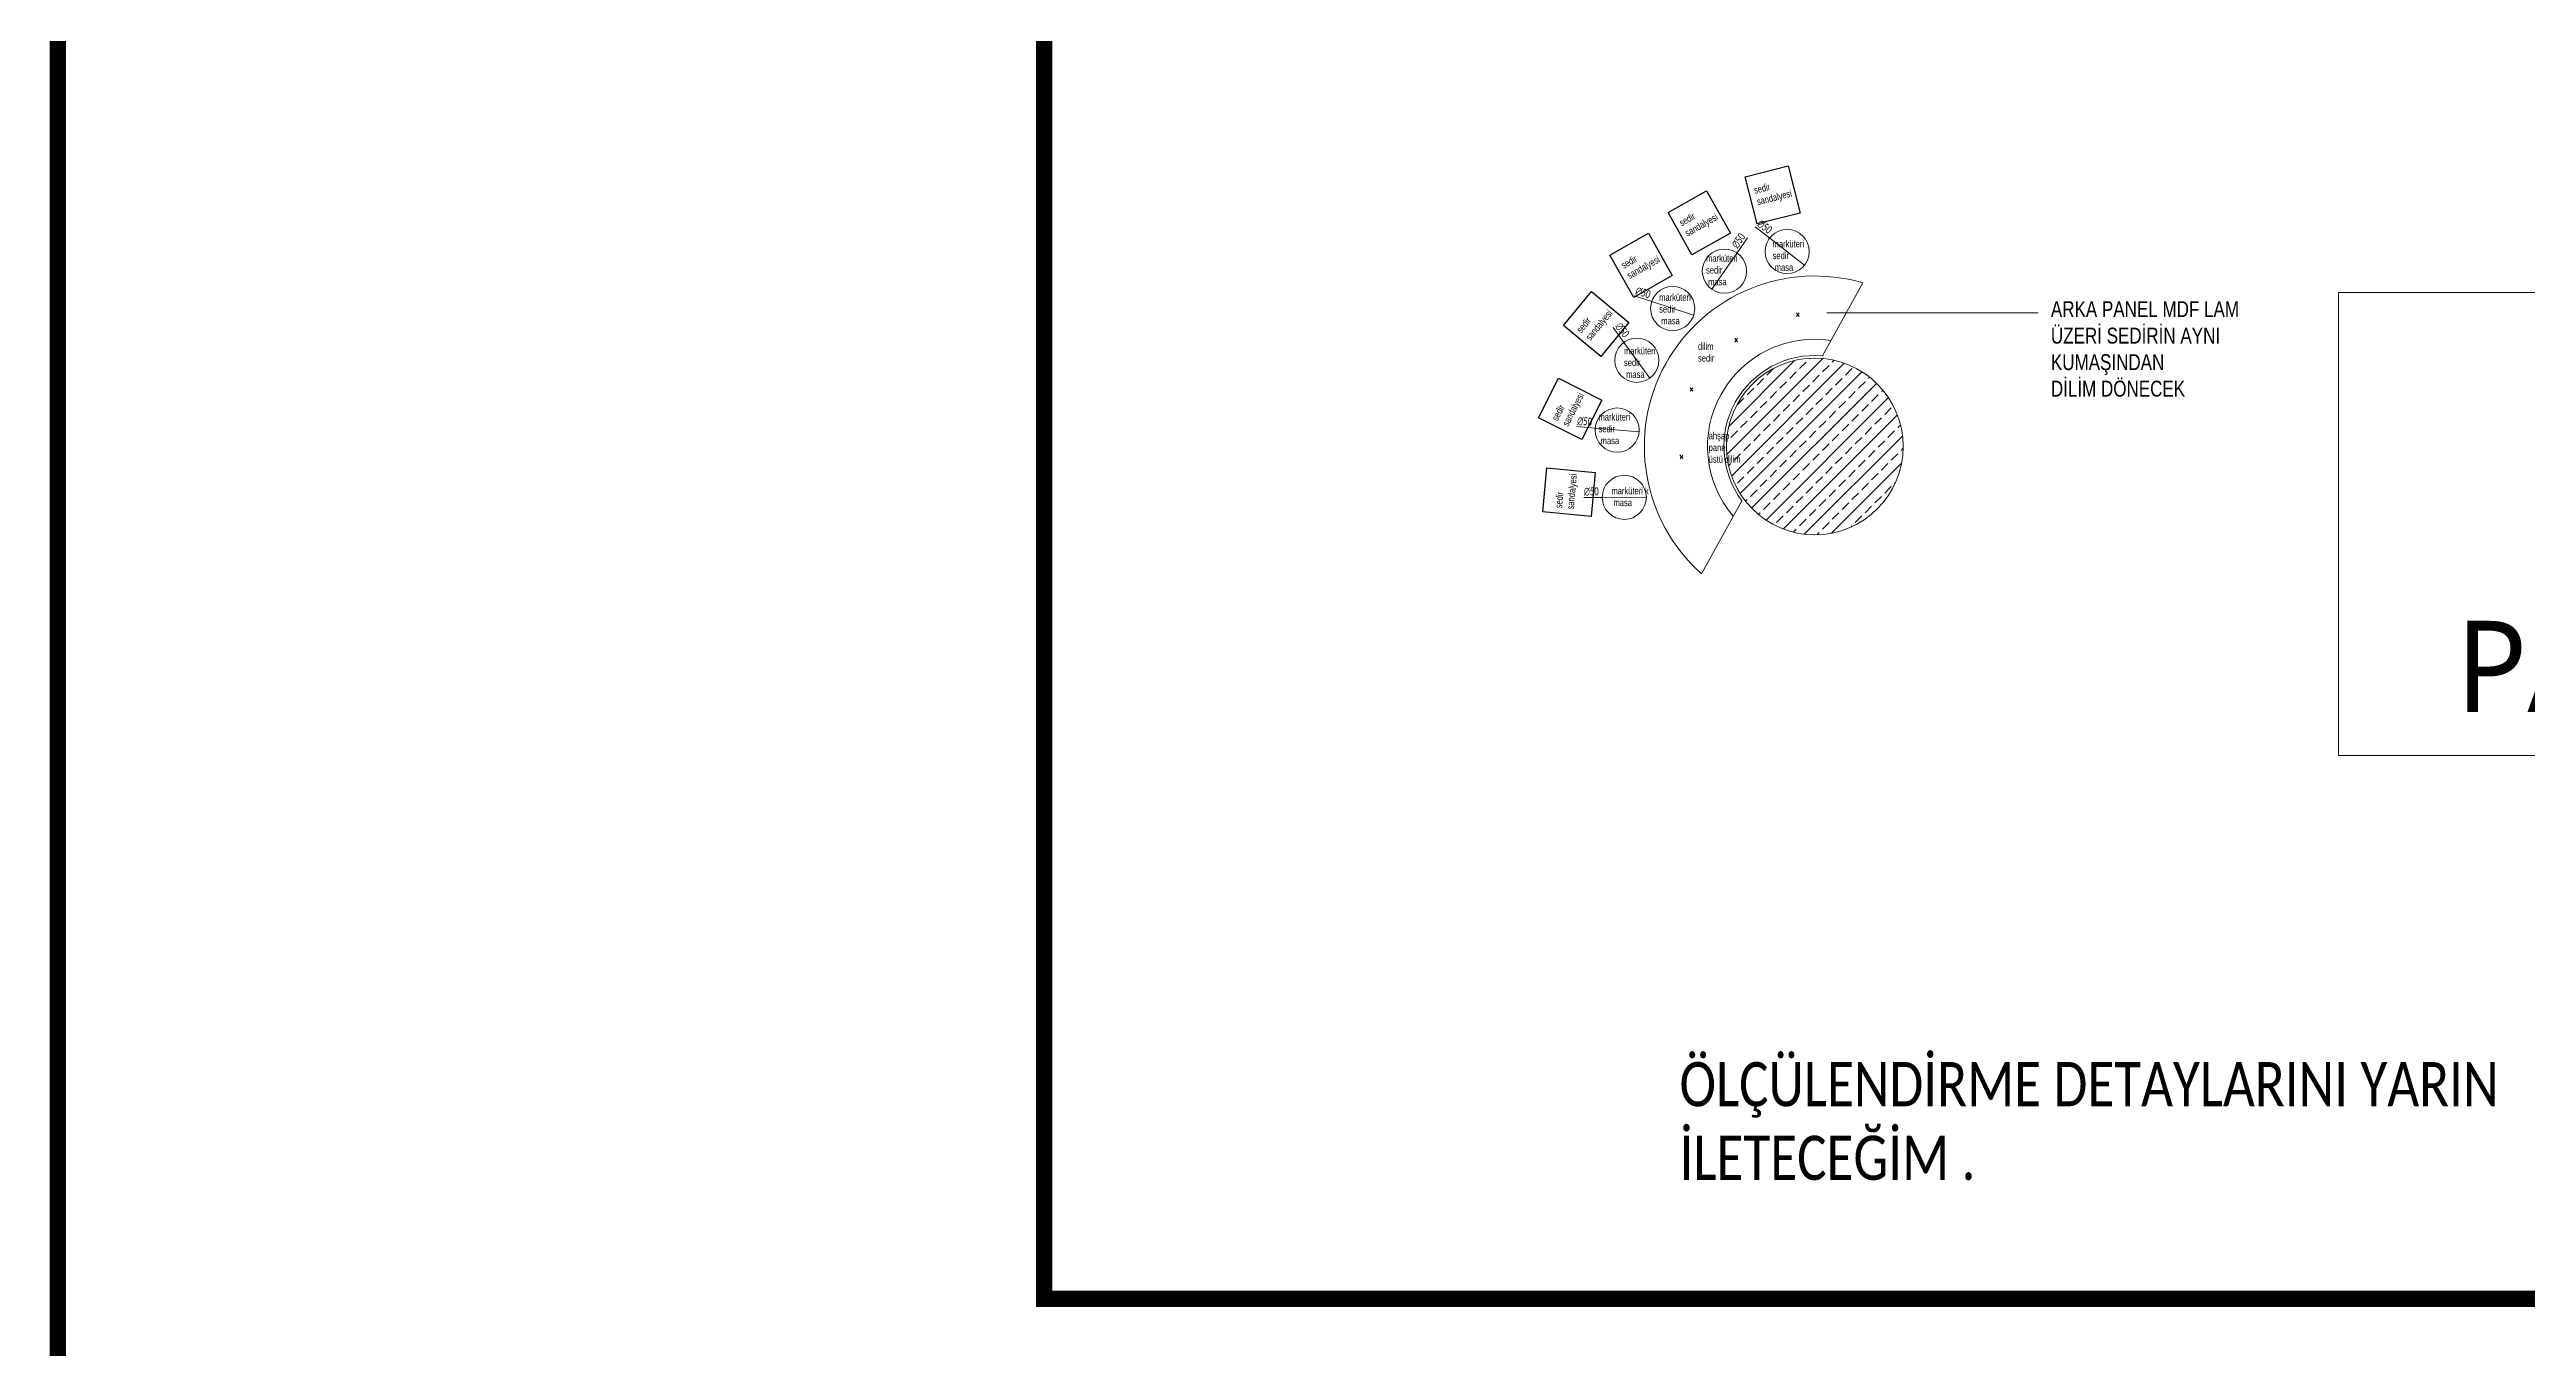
# Model space of a CAD drawing. Header units: millimetres. Extents: x 210628 to 232146, y -111309 to -91563.
# Drawn here: x 218193 to 220998, y -96048 to -94579 of the extents above; entities that cross this region are included whole.
import ezdxf

# ---------------------------------------------------------------- set-up
doc = ezdxf.new("R2010")
doc.units = ezdxf.units.MM
doc.header["$PDMODE"] = 2
doc.layers.get('0').update_dxf_attribs({"lineweight": 20})
for name, color, linetype, lineweight in [('ahsap', 34, 'Continuous', 25), ('demir-1', 103, 'Continuous', 20), ('mermer', 142, 'Continuous', 15), ('t_antet', 24, 'Continuous', 20), ('tefris', 30, 'Continuous', 0), ('tefrişoturum', 59, 'Continuous', 25), ('text', 1, 'Continuous', 20), ('ölçü', 251, 'Continuous', 5)]:
    doc.layers.add(name, color=color, linetype=linetype, lineweight=lineweight)
doc.layers.add('S-COLS', color=6, linetype='Continuous')
doc.layers.add('yazı', color=11, linetype='Continuous')
doc.styles.get("Standard").update_dxf_attribs({"font": 'times.ttf', "height": 12})
doc.styles.add('text2', font='calibri.ttf', dxfattribs={"width": 0.8})
doc.styles.add('UBN', font='GOTHIC.TTF', dxfattribs={"width": 0.8})
doc.styles.add('Ölçü50', font='calibri.ttf', dxfattribs={"width": 0.7})
doc.dimstyles.new('olcu10', dxfattribs={"dimtxt": 9, "dimasz": 2, "dimexe": 1.25, "dimexo": 0.625, "dimgap": 0.5, "dimtad": 1, "dimdec": 1, "dimrnd": 0.5, "dimzin": 9, "dimtxsty": 'Ölçü50', "dimblk": 'ARCHTICK', "dimcen": 2, "dimclrd": 256, "dimclre": 256, "dimclrt": 6, "dimazin": 2, "dimtfac": 1, "dimtdec": 1, "dimtix": 1, "dimtmove": 0, "dimatfit": 3, "dimldrblk": 'ARCHTICK', "dimfxl": 1, "dimlwd": -1, "dimarcsym": 0})

# ---------------------------------------------------------------- blocks, each defined once
blk = doc.blocks.new('_ArchTick')
at = {"color": 0, "linetype": 'ByBlock', "const_width": 0.15}
blk.add_lwpolyline([(-0.5, -0.5), (0.5, 0.5)], dxfattribs=at)
blk = doc.blocks.new('*D169')
at = {"layer": 'DEFPOINTS', "color": 0, "transparency": 16777216}
for p in [(220007.3, -94864.1, 0), (220054.8, -94879.6, 0)]:
    blk.add_point(p, dxfattribs=at)
at = {"layer": 'ölçü', "transparency": 16777216}
for p in [(219987.5, -94857.7), (220054.8, -94879.6)]:
    blk.add_line(p, (220007.3, -94864.1), dxfattribs=at)
at = {"layer": 'ölçü', "transparency": 16777216, "xscale": 2, "yscale": 2, "zscale": 2}
for p, rotation in [((220007.3, -94864.1), 342.0016894126671), ((220054.8, -94879.6), 162.0016894126672)]:
    blk.add_blockref('_ArchTick', p, dxfattribs=dict(at, rotation=rotation))
at = {"layer": 'ölçü', "color": 6, "transparency": 16777216, "insert": (219997.5, -94854.1), "char_height": 9, "attachment_point": 5, "rotation": 342.0017, "style": 'Ölçü50'}
blk.add_mtext('∅50', dxfattribs=at)
blk = doc.blocks.new('*D170')
at = {"layer": 'DEFPOINTS', "color": 0, "transparency": 16777216}
for p in [(220140.9, -94792.3, 0), (220180.4, -94822.9, 0)]:
    blk.add_point(p, dxfattribs=at)
at = {"layer": 'ölçü', "transparency": 16777216}
for p in [(220124.4, -94779.5), (220180.4, -94822.9)]:
    blk.add_line(p, (220140.9, -94792.3), dxfattribs=at)
at = {"layer": 'ölçü', "transparency": 16777216, "xscale": 2, "yscale": 2, "zscale": 2}
for p, rotation in [((220140.9, -94792.3), 322.24306838658), ((220180.4, -94822.9), 142.2430683865799)]:
    blk.add_blockref('_ArchTick', p, dxfattribs=dict(at, rotation=rotation))
at = {"layer": 'ölçü', "color": 6, "transparency": 16777216, "insert": (220135.1, -94779.5), "char_height": 9, "attachment_point": 5, "rotation": 322.2431, "style": 'Ölçü50'}
blk.add_mtext('∅50', dxfattribs=at)
blk = doc.blocks.new('*D171')
at = {"layer": 'DEFPOINTS', "color": 0, "transparency": 16777216}
for p in [(220103.9, -94809.1, 0), (220075.3, -94850.1, 0)]:
    blk.add_point(p, dxfattribs=at)
at = {"layer": 'ölçü', "transparency": 16777216}
for p in [(220115.8, -94792), (220075.3, -94850.1)]:
    blk.add_line(p, (220103.9, -94809.1), dxfattribs=at)
at = {"layer": 'ölçü', "transparency": 16777216, "xscale": 2, "yscale": 2, "zscale": 2}
for p, rotation in [((220103.9, -94809.1), 235.1406153676929), ((220075.3, -94850.1), 55.14061536769297)]:
    blk.add_blockref('_ArchTick', p, dxfattribs=dict(at, rotation=rotation))
at = {"layer": 'ölçü', "color": 6, "transparency": 16777216, "insert": (220105.6, -94795.2), "char_height": 9, "attachment_point": 5, "rotation": 55.1406, "style": 'Ölçü50'}
blk.add_mtext('∅50', dxfattribs=at)
blk = doc.blocks.new('*D172')
at = {"layer": 'DEFPOINTS', "color": 0, "transparency": 16777216}
for p in [(219975.9, -94910.3, 0), (220005.1, -94950.9, 0)]:
    blk.add_point(p, dxfattribs=at)
at = {"layer": 'ölçü', "transparency": 16777216}
for p in [(219963.7, -94893.4), (220005.1, -94950.9)]:
    blk.add_line(p, (219975.9, -94910.3), dxfattribs=at)
at = {"layer": 'ölçü', "transparency": 16777216, "xscale": 2, "yscale": 2, "zscale": 2}
for p, rotation in [((219975.9, -94910.3), 305.7002159249056), ((220005.1, -94950.9), 125.7002159249056)]:
    blk.add_blockref('_ArchTick', p, dxfattribs=dict(at, rotation=rotation))
at = {"layer": 'ölçü', "color": 6, "transparency": 16777216, "insert": (219974, -94896.4), "char_height": 9, "attachment_point": 5, "rotation": 305.7002, "style": 'Ölçü50'}
blk.add_mtext('∅50', dxfattribs=at)
blk = doc.blocks.new('*D173')
at = {"layer": 'DEFPOINTS', "color": 0, "transparency": 16777216}
for p in [(219943.3, -95007.5, 0), (219993.1, -95011.6, 0)]:
    blk.add_point(p, dxfattribs=at)
at = {"layer": 'ölçü', "transparency": 16777216}
for p in [(219922.5, -95005.7), (219993.1, -95011.6)]:
    blk.add_line(p, (219943.3, -95007.5), dxfattribs=at)
at = {"layer": 'ölçü', "transparency": 16777216, "xscale": 2, "yscale": 2, "zscale": 2}
for p, rotation in [((219943.3, -95007.5), 355.2436093872357), ((219993.1, -95011.6), 175.2436093872357)]:
    blk.add_blockref('_ArchTick', p, dxfattribs=dict(at, rotation=rotation))
at = {"layer": 'ölçü', "color": 6, "transparency": 16777216, "insert": (219931.4, -94999.9), "char_height": 9, "attachment_point": 5, "rotation": 355.2436, "style": 'Ölçü50'}
blk.add_mtext('∅50', dxfattribs=at)
blk = doc.blocks.new('*D174')
at = {"layer": 'DEFPOINTS', "color": 0, "transparency": 16777216}
for p in [(219951.3, -95085.8, 0), (220001.3, -95085.7, 0)]:
    blk.add_point(p, dxfattribs=at)
at = {"layer": 'ölçü', "transparency": 16777216}
for p in [(219930.5, -95085.8), (220001.3, -95085.7)]:
    blk.add_line(p, (219951.3, -95085.8), dxfattribs=at)
at = {"layer": 'ölçü', "transparency": 16777216, "xscale": 2, "yscale": 2, "zscale": 2}
for p, rotation in [((219951.3, -95085.8), 0.1019767003565333), ((220001.3, -95085.7), 180.1019767003565)]:
    blk.add_blockref('_ArchTick', p, dxfattribs=dict(at, rotation=rotation))
at = {"layer": 'ölçü', "color": 6, "transparency": 16777216, "insert": (219938.9, -95079.2), "char_height": 9, "attachment_point": 5, "rotation": 0.102, "style": 'Ölçü50'}
blk.add_mtext('∅50', dxfattribs=at)
blk = doc.blocks.new('fdhg')
at = {"layer": 'tefrişoturum'}
blk.add_lwpolyline([(230072.7, -95630.2), (230122.7, -95630.2), (230122.7, -95685.2), (230072.7, -95685.2)], close=True, dxfattribs=at)
at = {"layer": 'yazı', "insert": (230078.5, -95643.6), "char_height": 8, "attachment_point": 1, "style": 'UBN'}
blk.add_mtext_dynamic_manual_height_columns('sedir\\Psandalyesi', width=49.273, gutter_width=0.2, heights=[0], dxfattribs=at)

msp = doc.modelspace()

# ---------------------------------------------------------------- hatches: boundary and pattern name
at = {"layer": 'S-COLS', "lineweight": 5}
h = msp.add_hatch(dxfattribs=at)
h.set_pattern_fill('FP_2837', color=256, scale=0.1, style=0, pattern_type=2)
h.set_pattern_definition([(45, (151791.869, -127428.15), (-14.826403, 14.826403), []), (45, (151806.695, -127428.15), (-14.826403, 14.826403), [10.4838, -5.2419])])
h.paths.add_polyline_path([(220191.87, -95128.15), (220203.07, -95127.52), (220214.12, -95125.64), (220224.9, -95122.54), (220235.26, -95118.25), (220245.07, -95112.82), (220254.22, -95106.33), (220262.58, -95098.86), (220270.05, -95090.5), (220276.54, -95081.35), (220281.97, -95071.54), (220286.26, -95061.18), (220289.36, -95050.4), (220291.24, -95039.35), (220291.87, -95028.15), (220291.24, -95016.95), (220289.36, -95005.9), (220286.26, -94995.12), (220281.97, -94984.76), (220276.54, -94974.95), (220270.05, -94965.8), (220262.58, -94957.44), (220253.84, -94949.7), (220245.07, -94943.48), (220235.26, -94938.05), (220224.9, -94933.76), (220214.12, -94930.66), (220203.07, -94928.78), (220191.87, -94928.15), (220180.67, -94928.78), (220169.62, -94930.66), (220158.84, -94933.76), (220148.48, -94938.05), (220138.67, -94943.48), (220129.52, -94949.97), (220121.16, -94957.44), (220113.69, -94965.8), (220107.2, -94974.95), (220101.77, -94984.76), (220097.48, -94995.12), (220094.38, -95005.9), (220092.5, -95016.95), (220091.87, -95028.15), (220092.5, -95039.35), (220094.38, -95050.4), (220097.48, -95061.18), (220101.77, -95071.54), (220107.2, -95081.35), (220113.69, -95090.5), (220121.16, -95098.86), (220129.52, -95106.33), (220138.67, -95112.82), (220149.29, -95118.58), (220158.84, -95122.54), (220169.62, -95125.64), (220180.67, -95127.52)], flags=0)

# ---------------------------------------------------------------- linework, layer by layer
at = {"color": 2, "const_width": 18.49}
for points in [[(218202.73, -93118.93), (227509.73, -93118.93), (227509.73, -97685.45), (218202.73, -97685.45)], [(219319.61, -93873.52), (222511.04, -93873.52), (222511.04, -95992.9), (219319.61, -95992.9)]]:
    msp.add_lwpolyline(points, close=True, dxfattribs=at)
msp.add_lwpolyline([(220784.69, -94853.78), (221423.98, -94853.78), (221423.98, -95377.76), (220784.69, -95377.76)], close=True)
msp.add_lwpolyline([(220205.65, -94876.92), (220444.86, -94876.92)])
at = {"layer": 'ahsap', "elevation": 0}
msp.add_lwpolyline([(220144.9, -95116.19), (220144.91, -95116.19)], dxfattribs=at)
at = {"layer": 'demir-1', "elevation": 0}
msp.add_lwpolyline([(220207.33, -94926.32), (220207.34, -94926.31)], dxfattribs=at)
at = {"layer": 'demir-1'}
msp.add_circle((220191.98, -95028.15, 0), 100, dxfattribs=at)
at = {"layer": 'mermer', "elevation": 0}
msp.add_lwpolyline([(220238.68, -94939.87), (220238.68, -94939.87)], dxfattribs=at)
at = {"layer": 'tefris', "elevation": 0}
for points in [[(220246.39, -94842.98), (220200.55, -94925.51)], [(220174.17, -94881.06), (220171.09, -94876.7)], [(220171.15, -94881.09), (220174.17, -94877.01)], [(220104.49, -94909.93), (220101.41, -94905.57)], [(220101.47, -94909.96), (220104.49, -94905.88)], [(220053.85, -94965.63), (220050.77, -94961.27)], [(220050.83, -94965.66), (220053.85, -94961.58)], [(220042.37, -95041.93), (220039.29, -95037.57)], [(220039.35, -95041.96), (220042.37, -95037.88)], [(220063.53, -95172.2), (220109.37, -95089.67)]]:
    msp.add_lwpolyline(points, dxfattribs=at)
at = {"layer": 'tefris', "linetype": 'Continuous'}
for centre in [(220089.62, -94829.63, 0), (220160.63, -94807.58, 0), (220031.03, -94871.87, 0), (219990.47, -94930.59, 0), (219968.18, -95009.53, 0), (219976.29, -95085.71, 0)]:
    msp.add_circle(centre, 25, dxfattribs=at)
at = {"layer": 'tefris'}
for radius, start, end in [(193, 73.62697, 228.2739), (121.5, 81.3513, 220.54957), (103, 85.23044, 216.67043)]:
    msp.add_arc((220191.98, -95028.15, 0), radius, start, end, dxfattribs=at)

# ---------------------------------------------------------------- block references
at = {"layer": 'ölçü'}
for p, rotation in [((-26426.82, -58714.74), 14.26079441294207), ((-27356.76, -124435.87), 29.41004335324397), ((-27422.52, -124483.99), 29.41004335324397), ((-96.94, -211838.8), 50.56404133901921), ((30806.58, -257261.3), 63.2071650746225), ((103840.84, -315584.91), 84.81186309167298)]:
    msp.add_blockref('fdhg', p, dxfattribs=dict(at, rotation=rotation))

# ---------------------------------------------------------------- texts
at = {"layer": 't_antet', "insert": (221124.64, -95277.04), "char_height": 103.1034, "width": 2487.7195, "attachment_point": 5}
msp.add_mtext('{\\fLucida Sans Unicode|b0|i0|c162|p34;PANEL}', dxfattribs=at)
at = {"layer": 'text', "insert": (220038.8, -95724.97), "char_height": 50, "attachment_point": 1, "style": 'text2'}
msp.add_mtext_dynamic_manual_height_columns('{\\C2;ÖLÇÜLENDİRME DETAYLARINI YARIN İLETECEĞİM .}', width=1141.9157, gutter_width=1, heights=[0], dxfattribs=at)
at = {"layer": 'yazı', "attachment_point": 1, "style": 'UBN'}
for s, width, insert, char_height in [('marküteri sedir\\P masa', 49.2733, (220144.17, -94794.73), 8), ('marküteri sedir\\P masa', 49.2733, (220068.83, -94811.1), 8), ('marküteri sedir\\P masa', 49.2733, (220015.77, -94855.29), 8), ('ARKA PANEL MDF LAM ÜZERİ SEDİRİN AYNI KUMAŞINDAN \\PDİLİM DÖNECEK', 245.3345, (220459.24, -94863.66), 18), ('marküteri sedir\\P masa', 49.2733, (219975.93, -94915.85), 8), ('dilim\\Psedir', 49.2733, (220059.68, -94910.78), 8), ('marküteri sedir\\P masa', 49.2733, (219947.11, -94990.81), 8), ('ahşap \\Ppanel\\Püstü dilim', 49.2733, (220071.78, -95011.98), 8), ('marküteri k\\P masa', 49.2733, (219961.66, -95074.33), 8)]:
    msp.add_mtext_dynamic_manual_height_columns(s, width=width, gutter_width=0.2, heights=[0], dxfattribs=dict(at, insert=insert, char_height=char_height))

# ---------------------------------------------------------------- dimensions: what is measured, and where the dimension line sits
at = {"layer": 'ölçü'}
for p1, p2, picture, middle in [((220180.4, -94822.89, 0), (220140.87, -94792.28, 0), '*D170', (220135.07, -94779.49)), ((220075.33, -94850.14, 0), (220103.91, -94809.11, 0), '*D171', (220105.62, -94795.18)), ((220054.81, -94879.59, 0), (220007.26, -94864.14, 0), '*D169', (219997.48, -94854.06)), ((220005.06, -94950.89, 0), (219975.89, -94910.29, 0), '*D172', (219973.97, -94896.38)), ((219993.09, -95011.6, 0), (219943.26, -95007.46, 0), '*D173', (219931.44, -94999.89)), ((220001.29, -95085.66, 0), (219951.29, -95085.75, 0), '*D174', (219938.87, -95079.21))]:
    dim = msp.add_diameter_dim_2p(p1=p1, p2=p2, dimstyle='olcu10', dxfattribs=at)
    dim.commit()
    dim.dimension.update_dxf_attribs({"geometry": picture, "text_midpoint": middle})

doc.saveas('drawing.dxf')
